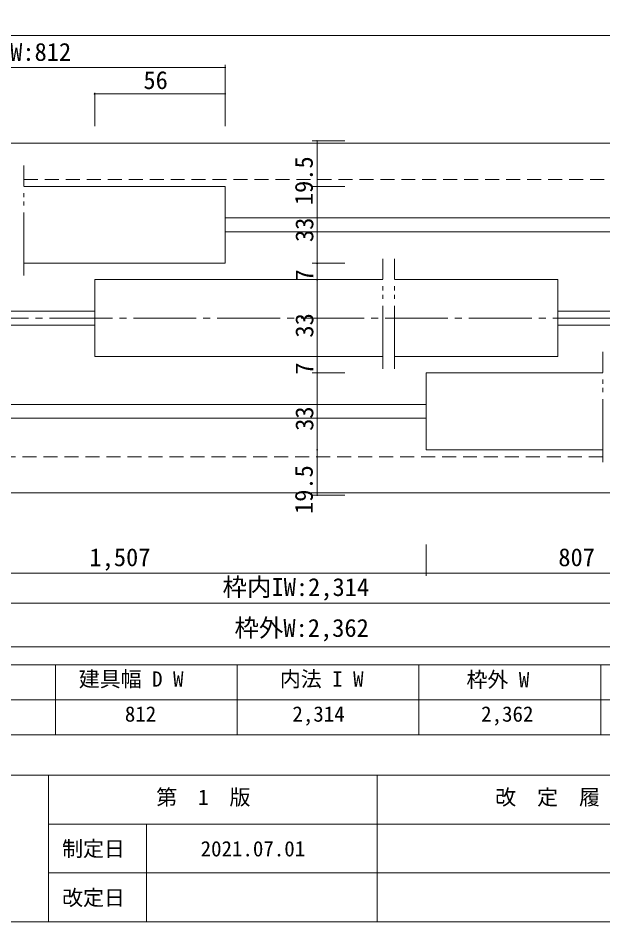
# Model space of a CAD drawing. Units: millimetres on the paper, enlarged 10 times, with parts at other scales. Extents: x -2000 to 2000, y -1385 to 1385.
# Drawn here: x -1234 to -397, y -1385 to -92 of the extents above; entities that cross this region are included whole.
import ezdxf
from ezdxf.enums import TextEntityAlignment as Align

# ---------------------------------------------------------------- set-up
doc = ezdxf.new("R2010")
doc.units = ezdxf.units.MM
doc.header["$LTSCALE"] = 10
for name, pattern in [('CHAIN2', [12, 9, -1, 1, -1]), ('DOUBLE_CHAIN2', [12.8, 9, -1, 0.6, -0.6, 0.6, -1]), ('USER9', [3, 2, -1])]:
    doc.linetypes.add(name, pattern=pattern)
for name, color, linetype, lineweight in [('1-0_H-SYM', 7, 'Continuous', 20), ('1-1_0', 7, 'Continuous', 20), ('2-0_18', 7, 'Continuous', 18)]:
    doc.layers.add(name, color=color, linetype=linetype, lineweight=lineweight)
doc.styles.add('ＭＳ ゴシック', font='')
doc.styles.get('ＭＳ ゴシック').set_extended_font_data('MS Gothic')

msp = doc.modelspace()

# ---------------------------------------------------------------- linework, layer by layer
at = {"layer": '1-0_H-SYM'}
for p, q in [((380, -117.5), (-1950, -117.5)), ((380, -117.5), (-1950, -117.5)), ((380, -1017.5), (-1950, -1017.5))]:
    msp.add_line(p, q, dxfattribs=at)
at = {"layer": '1-1_0'}
for p, q in [((380, -117.5), (-1950, -117.5)), ((380, -117.5), (-1950, -117.5)), ((380, -1017.5), (-1950, -1017.5)), ((380, -1017.5), (-1950, -1017.5)), ((-1180, -1017.5), (-1180, -1117.5)), ((-920, -1017.5), (-920, -1117.5)), ((-660, -1017.5), (-660, -1117.5)), ((-400, -1017.5), (-400, -1117.5)), ((380, -1067.5), (-1950, -1067.5)), ((380, -1117.5), (-1950, -1117.5)), ((2000, -1175), (-2000, -1175)), ((-1190, -1175), (-1190, -1385)), ((-720, -1175), (-720, -1385)), ((2000, -1245), (-1190, -1245)), ((-1050, -1245), (-1050, -1385)), ((60, -1315), (-1190, -1315))]:
    msp.add_line(p, q, dxfattribs=at)
msp.add_lwpolyline([(-2000, -1385), (2000, -1385), (2000, 1385), (-2000, 1385)], close=True, dxfattribs=at)
at = {"layer": '2-0_18', "color": 4, "lineweight": 9}
for p, q in [((-1437.81, -163.35), (-937.29, -163.35)), ((-937.29, -247.01), (-937.29, -159.18)), ((-1123.95, -199.45), (-1123.95, -247.01)), ((-1123.95, -200.94), (-937.07, -200.94)), ((-812.88, -268.19), (-765.98, -268.19)), ((-805.55, -268.19), (-805.55, -333.19)), ((-768.07, -271.53), (-809.72, -271.53)), ((-812.88, -333.19), (-765.98, -333.19)), ((-805.55, -466.53), (-805.55, -333.19)), ((-812.88, -443.19), (-765.98, -443.19)), ((-805.55, -709.86), (-805.55, -458.19)), ((-812.88, -466.53), (-765.98, -466.53)), ((-805.55, -576.53), (-805.55, -466.53)), ((-805.55, -709.86), (-805.55, -468.19)), ((-812.88, -576.53), (-765.98, -576.53)), ((-812.88, -599.86), (-765.98, -599.86)), ((-805.55, -709.86), (-805.55, -599.86)), ((-805.55, -709.86), (-805.55, -606.9)), ((-805.55, -709.86), (-805.55, -774.86)), ((-812.88, -774.86), (-765.98, -774.86)), ((-649.87, -845.13), (-649.87, -890.26)), ((-649.87, -845.13), (-649.87, -890.26)), ((-760.98, -886.1), (-1420.62, -886.1)), ((-760.98, -886.1), (-680.98, -886.1)), ((-753.22, -886.1), (-166.54, -886.1)), ((-1493.1, -928.94), (-166.78, -928.94)), ((-1501.14, -991.45), (-86.54, -991.45))]:
    msp.add_line(p, q, dxfattribs=at)
at = {"layer": '2-0_18', "lineweight": 20}
for p, q in [((-1420.62, -271.53), (-166.54, -271.53)), ((-1225.24, -333.19), (-937.29, -333.19)), ((-937.29, -378.19), (-166.54, -378.19)), ((-937.29, -398.19), (-166.54, -398.19)), ((-1123.95, -466.53), (-711.72, -466.53)), ((-1123.95, -466.53), (-1123.95, -559.86)), ((-1107.29, -466.53), (-711.72, -466.53)), ((-1107.29, -466.53), (-711.72, -466.53)), ((-893.24, -466.53), (-711.72, -466.53)), ((-893.24, -466.53), (-711.72, -466.53)), ((-695.06, -466.53), (-693.06, -466.53)), ((-695.06, -466.53), (-693.06, -466.53)), ((-695.06, -466.53), (-478.21, -466.53)), ((-695.06, -466.53), (-478.21, -466.53)), ((-695.06, -466.53), (-461.55, -466.53)), ((-461.55, -559.86), (-461.55, -466.53)), ((-461.55, -483.19), (-461.55, -559.86)), ((-461.55, -576.53), (-461.55, -483.19)), ((-1420.62, -511.53), (-1123.95, -511.53)), ((-461.55, -511.53), (-433.03, -511.53)), ((-461.55, -511.53), (-166.54, -511.53)), ((-1420.62, -531.53), (-1123.95, -531.53)), ((-461.55, -531.53), (-433.03, -531.53)), ((-461.55, -531.53), (-166.54, -531.53)), ((-1107.29, -576.53), (-711.72, -576.53)), ((-1107.29, -576.53), (-711.72, -576.53)), ((-893.24, -576.53), (-711.72, -576.53)), ((-893.24, -576.53), (-711.72, -576.53)), ((-695.06, -576.53), (-693.06, -576.53)), ((-695.06, -576.53), (-693.06, -576.53)), ((-695.06, -576.53), (-478.21, -576.53)), ((-695.06, -576.53), (-478.21, -576.53)), ((-695.06, -576.53), (-461.55, -576.53)), ((-649.87, -599.86), (-397.03, -599.86)), ((-649.87, -599.86), (-649.87, -693.19)), ((-633.2, -599.86), (-397.03, -599.86)), ((-1420.62, -644.86), (-649.87, -644.86)), ((-1420.62, -664.86), (-649.87, -664.86)), ((-633.2, -709.86), (-397.03, -709.86)), ((-418.48, -709.86), (-397.03, -709.86))]:
    msp.add_line(p, q, dxfattribs=at)
at = {"layer": '2-0_18', "linetype": 'DOUBLE_CHAIN2', "lineweight": 20}
for p, q in [((-1225.24, -460.74), (-1225.24, -303.21)), ((-711.72, -594.07), (-711.72, -436.55)), ((-695.06, -594.07), (-695.06, -436.55)), ((-397.03, -727.4), (-397.03, -569.88))]:
    msp.add_line(p, q, dxfattribs=at)
at = {"layer": '2-0_18', "linetype": 'USER9'}
for p, q in [((-1225.24, -323.19), (-166.54, -323.19)), ((-397.03, -719.86), (-1420.62, -719.86))]:
    msp.add_line(p, q, dxfattribs=at)
at = {"layer": '2-0_18', "color": 4, "linetype": 'CHAIN2', "lineweight": 9}
msp.add_line((-1548.56, -521.53), (-21.11, -521.53), dxfattribs=at)
at = {"layer": '2-0_18', "lineweight": 20}
for points in [[(-1225.24, -443.19), (-937.29, -443.19), (-937.29, -333.19)], [(-1123.95, -483.19), (-1123.95, -576.53), (-711.72, -576.53)], [(-649.87, -616.53), (-649.87, -709.86), (-397.03, -709.86)], [(-163.2, -774.86), (-166.54, -771.53), (-1420.62, -771.53)]]:
    msp.add_lwpolyline(points, dxfattribs=at)
at = {"layer": '2-0_18', "color": 4, "lineweight": 9}
for centre in [(-805.55, -268.19), (-805.55, -333.19), (-805.55, -443.19), (-805.55, -466.53), (-805.55, -576.53), (-805.55, -599.86), (-805.55, -709.86)]:
    msp.add_circle(centre, 0.521, dxfattribs=at)
for centre, start, end in [((-937.29, -163.35), 0, 180), ((-937.29, -163.35), 180, 0), ((-1123.95, -200.94), 0, 180), ((-1123.95, -200.94), 180, 0), ((-937.29, -200.94), 0, 180), ((-937.29, -200.94), 180, 0), ((-805.55, -774.86), 90, 270), ((-805.55, -774.86), 90, 270), ((-805.55, -774.86), 90, 270), ((-805.55, -774.86), 90, 270), ((-805.55, -774.86), 90, 270), ((-805.55, -774.86), 90, 270), ((-805.55, -774.86), 90, 270), ((-805.55, -774.86), 90, 270), ((-805.55, -774.86), 270, 90), ((-805.55, -774.86), 270, 90), ((-805.55, -774.86), 270, 90), ((-805.55, -774.86), 270, 90), ((-805.55, -774.86), 270, 90), ((-805.55, -774.86), 270, 90), ((-805.55, -774.86), 270, 90), ((-805.55, -774.86), 270, 90), ((-649.87, -886.1), 0, 180), ((-649.87, -886.1), 0, 180), ((-649.87, -886.1), 180, 0), ((-649.87, -886.1), 180, 0)]:
    msp.add_arc(centre, 0.521, start, end, dxfattribs=at)

# ---------------------------------------------------------------- texts
at = {"layer": '1-1_0', "style": 'ＭＳ ゴシック'}
for s, p in [('建具幅 D W', (-1146.7, -1055.24)), ('内法 I W', (-859.13, -1055.24)), ('枠外 W', (-592.08, -1056.02)), ('812', (-1080.81, -1105.25)), ('2,314', (-841.08, -1105.25)), ('2,362', (-571.08, -1105.25)), ('第\u30001\u3000版', (-1035.97, -1224.21)), ('改\u3000定\u3000履\u3000歴 / History', (-551.02, -1224.21)), ('制定日', (-1170.61, -1297.92)), ('2021.07.01', (-972.4, -1297.92)), ('改定日', (-1170.61, -1367.92))]:
    msp.add_text(s, height=21.99, dxfattribs=at).set_placement(p, align=Align.BOTTOM_LEFT)
at = {"layer": '2-0_18', "style": 'ＭＳ ゴシック'}
for s, p in [('DW:812', (-1262.35, -161.38)), ('56', (-1054.23, -201.71)), ('1,507', (-1131.44, -884.01)), ('807', (-460.65, -884.01)), ('枠内IW:2,314', (-941.02, -926.66)), ('枠外W:2,362', (-923.98, -985.06))]:
    msp.add_text(s, height=25.66, dxfattribs=at).set_placement(p, align=Align.BOTTOM_LEFT)
for s, p in [('19.5', (-804.27, -360.03)), ('33', (-803.47, -412.8)), ('7', (-803.47, -469.13)), ('33', (-803.47, -549.42)), ('7', (-803.47, -602.47)), ('33', (-803.47, -682.75)), ('19.5', (-804.27, -801.7))]:
    msp.add_text(s, height=25.66, rotation=90, dxfattribs=at).set_placement(p, align=Align.BOTTOM_LEFT)

doc.saveas('drawing.dxf')
